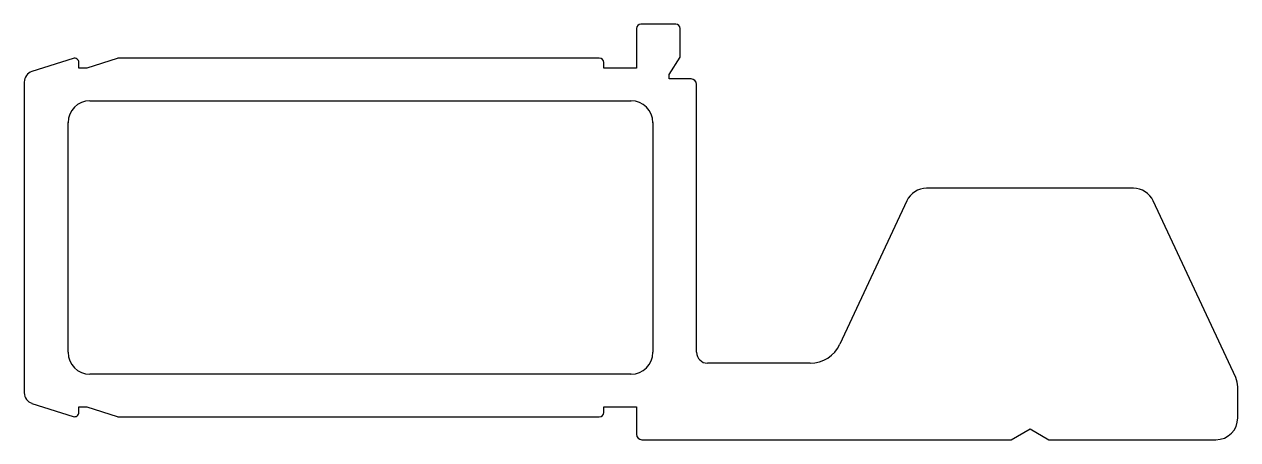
# Model space of a CAD drawing. Extents: x 2412.7 to 2468.2, y 1579.1 to 1598.1.
import ezdxf

# ---------------------------------------------------------------- set-up
doc = ezdxf.new("R2010")
doc.units = 0
doc.layers.get('0').update_dxf_attribs({"linetype": 'CONTINUOUS'})

msp = doc.modelspace()

# ---------------------------------------------------------------- linework, layer by layer
for p, q in [((2440.726, 1597.855), (2440.726, 1596.055)), ((2442.526, 1598.055), (2440.926, 1598.055)), ((2442.726, 1596.555), (2442.726, 1597.855)), ((2414.965, 1596.493), (2413.074, 1595.89)), ((2415.226, 1596.055), (2415.226, 1596.302)), ((2416.973, 1596.495), (2415.59, 1596.055)), ((2439.026, 1596.505), (2417.033, 1596.505)), ((2439.226, 1596.055), (2439.226, 1596.305)), ((2442.226, 1595.755), (2442.726, 1596.555)), ((2415.59, 1596.055), (2415.226, 1596.055)), ((2440.726, 1596.055), (2439.226, 1596.055)), ((2442.226, 1595.555), (2442.226, 1595.755)), ((2412.726, 1595.414), (2412.726, 1581.196)), ((2443.226, 1595.555), (2442.226, 1595.555)), ((2443.476, 1583.055), (2443.476, 1595.305)), ((2415.726, 1594.555), (2440.476, 1594.555)), ((2414.726, 1583.055), (2414.726, 1593.555)), ((2441.476, 1593.555), (2441.476, 1583.055)), ((2463.456, 1590.555), (2453.995, 1590.555)), ((2453.088, 1589.977), (2450.031, 1583.421)), ((2468.132, 1581.895), (2464.363, 1589.977)), ((2448.672, 1582.555), (2443.976, 1582.555)), ((2440.476, 1582.055), (2415.726, 1582.055)), ((2468.226, 1580.055), (2468.226, 1581.472)), ((2413.074, 1580.719), (2414.965, 1580.117)), ((2415.226, 1580.307), (2415.226, 1580.555)), ((2415.226, 1580.555), (2415.59, 1580.555)), ((2415.59, 1580.555), (2416.973, 1580.114)), ((2417.033, 1580.105), (2439.026, 1580.105)), ((2439.226, 1580.305), (2439.226, 1580.555)), ((2439.226, 1580.555), (2440.726, 1580.555)), ((2440.726, 1580.555), (2440.726, 1579.305)), ((2457.86, 1579.055), (2458.726, 1579.555)), ((2458.726, 1579.555), (2459.592, 1579.055)), ((2440.976, 1579.055), (2457.86, 1579.055)), ((2459.592, 1579.055), (2467.226, 1579.055))]:
    msp.add_line(p, q)
for centre, radius, start, end in [((2440.926, 1597.855), 0.2, 90.002, 179.998), ((2442.526, 1597.855), 0.2, 0.002, 89.998), ((2415.026, 1596.302), 0.2, 0, 107.6767), ((2417.033, 1596.305), 0.2, 89.9998, 107.6767), ((2439.026, 1596.305), 0.2, 0, 90), ((2413.226, 1595.414), 0.5, 107.6768, 180), ((2443.226, 1595.305), 0.25, 0, 90), ((2415.726, 1593.554), 1, 90.0237, 179.9763), ((2440.475, 1593.554), 1, 0.0237, 89.9763), ((2453.995, 1589.555), 1, 90.0015, 154.9986), ((2463.456, 1589.555), 1, 25.0014, 89.9985), ((2448.672, 1584.055), 1.5, 270.0015, 334.9986), ((2415.726, 1583.055), 1, 180.0237, 269.9763), ((2440.475, 1583.055), 1, 270.0237, 359.9763), ((2443.976, 1583.055), 0.5, 180.0022, 269.9978), ((2467.222, 1581.471), 1.004, 0.0499, 24.9501), ((2413.226, 1581.196), 0.5, 180, 252.3232), ((2415.026, 1580.307), 0.2, 252.3233, 360), ((2417.033, 1580.305), 0.2, 252.3233, 270.0002), ((2439.026, 1580.305), 0.2, 270, 360), ((2467.226, 1580.055), 1, 270.0021, 359.9979), ((2440.976, 1579.305), 0.25, 180, 270)]:
    msp.add_arc(centre, radius, start, end)

doc.saveas('drawing.dxf')
